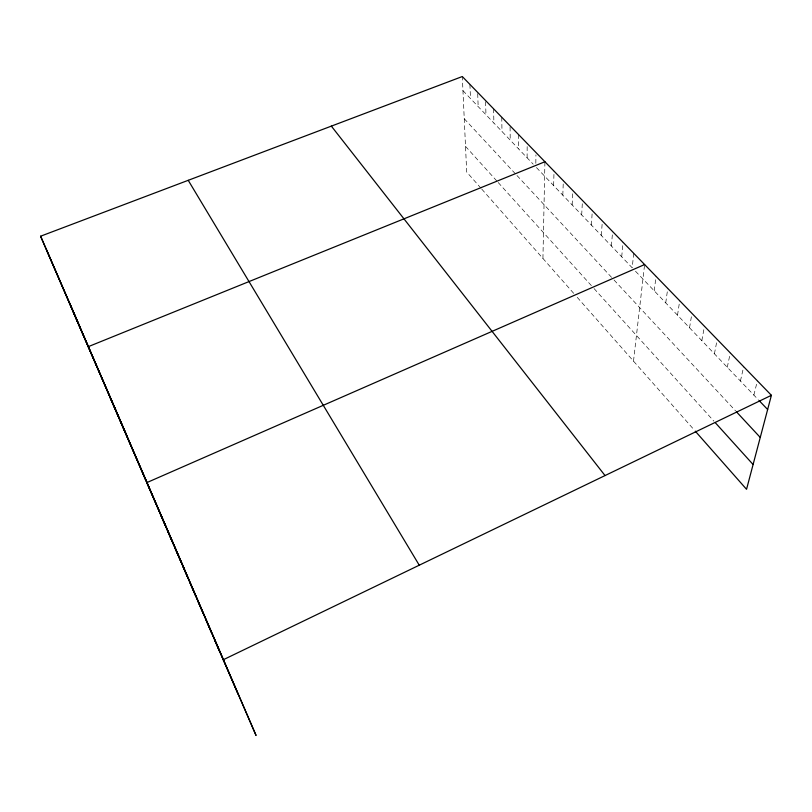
<?xml version="1.0" encoding="UTF-8"?>
<svg xmlns="http://www.w3.org/2000/svg" width="812" height="812" viewBox="0 0 812 812"><rect width="100%" height="100%" fill="white"/><g stroke="black" fill="none" stroke-linecap="round" stroke-linejoin="round"><path stroke-width="0.61" stroke-dasharray="4.06 3.04" d="M527.1 157.802L527.181 143.46M535.829 163.293L535.94 154.909M542.934 258.46L544.923 161.75M553.632 185.562L554.038 171.149M562.807 195.164L563.335 180.741M572.155 204.949L572.754 191.713M581.686 214.916L582.468 200.473M591.4 225.086L592.313 210.623M601.306 235.45L602.271 222.183M611.406 246.016L612.603 231.542M621.708 256.805L623.058 242.321M633.715 253.324L632.213 267.798L535.788 166.886M633.502 361.147L644.606 264.55M654.218 290.828L656.055 276.354M665.738 302.886L667.758 288.422M677.512 315.198L679.715 300.755M689.54 327.784L691.743 314.569M701.842 340.654L704.44 326.251M714.408 353.809L717.219 339.436M727.268 367.268L730.303 352.926M740.412 381.021L743.68 366.719M753.871 395.109L757.383 380.848M462.952 90.66L533.179 164.156M635.512 271.249L758.175 399.605M464.241 118.735L516.178 174.651M516.99 175.534L613.212 279.125M614.045 280.018L735.611 410.913M465.509 146.363L497.441 181.695M498.213 182.548L593.288 287.722M594.069 288.585L713.89 421.144M480.958 188.191L466.697 172.022L462.302 76.541M481.77 189.115L575.627 295.527M577.231 297.334L694.473 430.258M469.915 84.407L470.493 98.556M477.71 93.583L478.156 106.585M485.596 101.713L485.962 114.746M493.594 108.818L493.899 123.059M501.765 117.243L501.978 131.514M510.088 127.017L510.21 140.121M518.553 134.559L518.584 148.88"/><path stroke-width="1.22" d="M78.652 324.12L256.064 735.459L40.6 236.211L462.302 76.541L771.4 395.302L746.543 489.301L695.285 431.182M223.148 659.811L771.4 395.302M644.606 264.55L146.789 482.622L173.991 545.258M88.214 346.694L544.923 161.75M759.037 400.509L767.644 409.512M736.423 411.785L760.255 437.445M715.484 422.91L753.1 464.525M331.347 126.124L605.041 475.568M188.222 180.315L419.256 565.203M206.278 620.652L211.455 632.568M214.601 639.968L219.707 651.711M40.6 236.211L79.88 326.82M72.928 311.229L126.926 435.932M110.127 397.555L115.872 410.781M115.913 410.963L121.627 424.138M121.81 424.656L127.514 437.79M127.849 438.663L133.523 451.736M134.021 452.984L139.664 465.997M140.334 467.641L145.947 480.572M174.468 546.344L183.735 567.689M160.583 514.615L166.084 527.292M167.729 531.2L173.189 543.776M175.057 548.202L180.467 560.666M182.568 565.629L187.927 577.971M190.272 583.503L195.57 595.714M198.169 601.834L203.416 613.902M69.385 302.602L73.242 311.564M73.73 312.691L78.155 322.953M46.446 249.69L238.007 693.966"/></g></svg>
